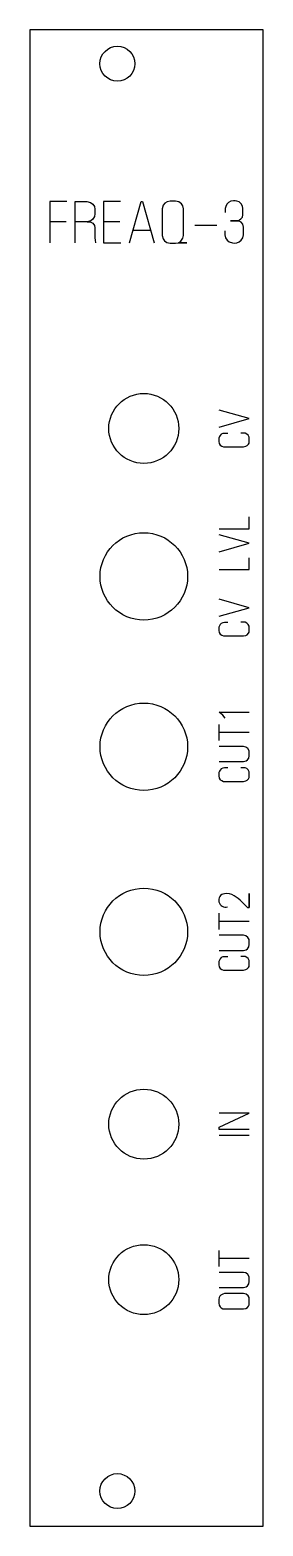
# Model space of a CAD drawing. Header units: millimetres. Extents: x 0 to 20, y 0 to 128.
import ezdxf

# ---------------------------------------------------------------- set-up
doc = ezdxf.new("R2010")
doc.units = ezdxf.units.MM
doc.layers.add('Contour', color=7, linetype='CONTINUOUS')
doc.layers.add('Engraving', color=7, linetype='CONTINUOUS')

msp = doc.modelspace()

# ---------------------------------------------------------------- linework, layer by layer
at = {"layer": 'Contour', "color": 7, "linetype": 'CONTINUOUS'}
for p, q in [((19.98, 128.4), (0, 128.4)), ((0, 128.4), (0, 128.4)), ((0, 128.4), (0, 0)), ((19.98, 0), (19.98, 128.4)), ((19.98, 128.4), (19.98, 128.4)), ((0, 0), (0, 0)), ((0, 0), (19.98, 0)), ((19.98, 0), (19.98, 0))]:
    msp.add_line(p, q, dxfattribs=at)
for centre, radius in [((7.5, 125.5), 1.5), ((9.76, 94.2), 3), ((9.76, 81.5), 3.75), ((9.76, 66.88), 3.75), ((9.76, 51), 3.75), ((9.76, 34.49), 3), ((9.76, 21.15), 3), ((7.5, 3), 1.5)]:
    msp.add_circle(centre, radius, dxfattribs=at)
at = {"layer": 'Engraving', "color": 7, "linetype": 'CONTINUOUS'}
for p, q in [((3.15, 113.676), (1.696, 113.676)), ((1.696, 113.676), (1.696, 110.125)), ((3.877, 110.125), (3.877, 113.676)), ((3.877, 113.676), (4.884, 113.676)), ((4.884, 113.676), (5.192, 113.592)), ((5.192, 113.592), (5.387, 113.452)), ((5.387, 113.452), (5.527, 113.257)), ((5.527, 113.257), (5.555, 113.005)), ((5.555, 113.005), (5.555, 112.613)), ((7.764, 113.676), (6.31, 113.676)), ((6.31, 113.676), (6.31, 110.125)), ((8.519, 110.125), (9.525, 113.676)), ((9.525, 113.676), (9.637, 113.676)), ((9.637, 113.676), (10.644, 110.125)), ((11.427, 113.368), (11.343, 113.033)), ((11.343, 113.033), (11.343, 111.831)), ((11.567, 113.536), (11.427, 113.368)), ((11.762, 113.648), (11.567, 113.536)), ((12.014, 113.704), (11.762, 113.648)), ((12.489, 113.704), (12.014, 113.704)), ((12.769, 113.648), (12.489, 113.704)), ((12.993, 113.48), (12.769, 113.648)), ((13.104, 113.313), (12.993, 113.48)), ((13.16, 113.033), (13.104, 113.313)), ((13.16, 110.768), (13.16, 113.033)), ((16.795, 113.257), (16.739, 113.061)), ((16.739, 113.061), (16.739, 112.725)), ((16.879, 113.452), (16.795, 113.257)), ((17.019, 113.592), (16.879, 113.452)), ((17.215, 113.704), (17.019, 113.592)), ((17.438, 113.732), (17.215, 113.704)), ((17.578, 113.732), (17.438, 113.732)), ((17.746, 113.704), (17.578, 113.732)), ((17.942, 113.648), (17.746, 113.704)), ((18.109, 113.48), (17.942, 113.648)), ((18.221, 113.285), (18.109, 113.48)), ((18.249, 113.061), (18.221, 113.285)), ((18.249, 112.53), (18.249, 113.061)), ((3.095, 111.942), (1.696, 111.942)), ((4.912, 111.942), (3.877, 111.942)), ((5.22, 112.026), (4.912, 111.942)), ((4.912, 111.942), (5.164, 111.942)), ((5.164, 111.942), (5.387, 111.803)), ((5.387, 112.166), (5.22, 112.026)), ((5.527, 112.39), (5.387, 112.166)), ((5.387, 111.803), (5.527, 111.607)), ((5.555, 112.613), (5.527, 112.39)), ((7.708, 111.942), (6.31, 111.942)), ((11.343, 111.831), (11.343, 110.768)), ((17.858, 112.026), (17.187, 112.026)), ((17.187, 112.026), (17.858, 112.026)), ((17.858, 112.026), (18.081, 112.194)), ((18.109, 111.914), (17.858, 112.026)), ((18.081, 112.194), (18.221, 112.334)), ((18.249, 111.719), (18.109, 111.914)), ((18.221, 112.334), (18.249, 112.53)), ((18.305, 111.467), (18.249, 111.719)), ((5.527, 111.607), (5.555, 111.411)), ((5.555, 111.411), (5.555, 110.544)), ((5.555, 110.544), (5.583, 110.349)), ((8.826, 111.215), (10.336, 111.215)), ((11.343, 110.768), (11.427, 110.461)), ((11.427, 110.461), (11.539, 110.293)), ((12.937, 110.265), (13.104, 110.516)), ((13.104, 110.516), (13.16, 110.768)), ((14.139, 111.635), (16.012, 111.635)), ((16.711, 111.16), (16.711, 110.824)), ((16.711, 110.824), (16.767, 110.544)), ((16.767, 110.544), (16.907, 110.349)), ((18.109, 110.349), (18.249, 110.544)), ((18.249, 110.544), (18.305, 110.824)), ((18.305, 110.824), (18.305, 111.467)), ((5.583, 110.349), (5.611, 110.125)), ((6.31, 110.125), (7.792, 110.125)), ((11.539, 110.293), (11.734, 110.153)), ((11.734, 110.153), (12.014, 110.097)), ((12.014, 110.097), (12.489, 110.097)), ((12.489, 110.097), (12.741, 110.125)), ((12.741, 110.125), (12.937, 110.265)), ((12.741, 110.125), (13.44, 110.125)), ((13.44, 110.125), (12.741, 110.125)), ((16.907, 110.349), (17.075, 110.209)), ((17.075, 110.209), (17.354, 110.125)), ((17.354, 110.125), (17.494, 110.097)), ((17.494, 110.097), (17.746, 110.125)), ((17.746, 110.125), (17.942, 110.209)), ((17.942, 110.209), (18.109, 110.349)), ((18.781, 95.048), (16.218, 95.775)), ((16.218, 94.322), (18.781, 95.048)), ((16.521, 93.756), (16.379, 93.696)), ((16.662, 93.777), (16.521, 93.756)), ((16.965, 93.777), (16.662, 93.777)), ((18.317, 93.797), (18.075, 93.797)), ((18.438, 93.797), (18.317, 93.797)), ((18.599, 93.716), (18.438, 93.797)), ((16.238, 93.494), (16.198, 93.373)), ((16.198, 93.373), (16.198, 93.091)), ((16.198, 93.091), (16.218, 92.909)), ((16.218, 92.909), (16.319, 92.768)), ((16.299, 93.595), (16.238, 93.494)), ((16.379, 93.696), (16.299, 93.595)), ((16.319, 92.768), (16.44, 92.687)), ((16.44, 92.687), (16.601, 92.626)), ((16.601, 92.626), (18.317, 92.626)), ((18.317, 92.626), (18.498, 92.667)), ((18.498, 92.667), (18.62, 92.727)), ((18.7, 93.615), (18.599, 93.716)), ((18.62, 92.727), (18.72, 92.848)), ((18.781, 93.454), (18.7, 93.615)), ((18.72, 92.848), (18.781, 92.949)), ((18.801, 93.313), (18.781, 93.454)), ((18.781, 92.949), (18.801, 93.111)), ((18.801, 93.111), (18.801, 93.313)), ((18.781, 85.597), (18.781, 86.606)), ((16.218, 85.597), (18.781, 85.597)), ((18.781, 84.346), (16.218, 85.072)), ((16.218, 83.619), (18.781, 84.346)), ((18.781, 82.085), (18.781, 83.094)), ((16.218, 82.085), (18.781, 82.085)), ((18.781, 78.816), (16.218, 79.543)), ((16.218, 78.09), (18.781, 78.816)), ((16.238, 77.262), (16.198, 77.141)), ((16.198, 77.141), (16.198, 76.859)), ((16.299, 77.363), (16.238, 77.262)), ((16.379, 77.464), (16.299, 77.363)), ((16.521, 77.524), (16.379, 77.464)), ((16.662, 77.545), (16.521, 77.524)), ((16.965, 77.545), (16.662, 77.545)), ((18.317, 77.565), (18.075, 77.565)), ((18.438, 77.565), (18.317, 77.565)), ((18.599, 77.484), (18.438, 77.565)), ((18.7, 77.383), (18.599, 77.484)), ((18.781, 77.222), (18.7, 77.383)), ((18.801, 77.081), (18.781, 77.222)), ((18.801, 76.879), (18.801, 77.081)), ((16.198, 76.859), (16.218, 76.677)), ((16.218, 76.677), (16.319, 76.536)), ((16.319, 76.536), (16.44, 76.455)), ((16.44, 76.455), (16.601, 76.394)), ((16.601, 76.394), (18.317, 76.394)), ((18.317, 76.394), (18.498, 76.435)), ((18.498, 76.435), (18.62, 76.495)), ((18.62, 76.495), (18.72, 76.616)), ((18.72, 76.616), (18.781, 76.717)), ((18.781, 76.717), (18.801, 76.879)), ((16.541, 69.584), (16.218, 69.847)), ((16.218, 69.847), (18.781, 69.847)), ((16.723, 69.322), (16.541, 69.584)), ((16.218, 67.405), (16.218, 68.797)), ((18.781, 68.091), (16.218, 68.091)), ((18.297, 66.9), (16.218, 66.9)), ((18.498, 66.86), (18.297, 66.9)), ((18.68, 66.719), (18.498, 66.86)), ((16.218, 65.609), (18.297, 65.609)), ((18.297, 65.609), (18.539, 65.669)), ((18.539, 65.669), (18.66, 65.75)), ((18.66, 65.75), (18.761, 65.911)), ((18.781, 66.537), (18.68, 66.719)), ((18.761, 65.911), (18.801, 66.113)), ((18.801, 66.375), (18.781, 66.537)), ((18.801, 66.113), (18.801, 66.375)), ((16.238, 64.781), (16.198, 64.66)), ((16.198, 64.66), (16.198, 64.378)), ((16.198, 64.378), (16.218, 64.196)), ((16.299, 64.882), (16.238, 64.781)), ((16.379, 64.983), (16.299, 64.882)), ((16.521, 65.043), (16.379, 64.983)), ((16.662, 65.064), (16.521, 65.043)), ((16.965, 65.064), (16.662, 65.064)), ((18.317, 65.084), (18.075, 65.084)), ((18.438, 65.084), (18.317, 65.084)), ((18.599, 65.003), (18.438, 65.084)), ((18.7, 64.902), (18.599, 65.003)), ((18.781, 64.741), (18.7, 64.902)), ((18.72, 64.135), (18.781, 64.236)), ((18.801, 64.6), (18.781, 64.741)), ((18.781, 64.236), (18.801, 64.398)), ((18.801, 64.398), (18.801, 64.6)), ((16.218, 64.196), (16.319, 64.055)), ((16.319, 64.055), (16.44, 63.974)), ((16.44, 63.974), (16.601, 63.913)), ((16.601, 63.913), (18.317, 63.913)), ((18.317, 63.913), (18.498, 63.954)), ((18.498, 63.954), (18.62, 64.014)), ((18.62, 64.014), (18.72, 64.135)), ((18.781, 53.1), (18.781, 54.29)), ((18.781, 54.29), (18.781, 53.1)), ((18.155, 53.564), (18.64, 53.1)), ((18.64, 53.1), (18.781, 53.1)), ((16.218, 51.203), (16.218, 52.595)), ((18.781, 51.889), (16.218, 51.889)), ((18.297, 50.698), (16.218, 50.698)), ((18.498, 50.658), (18.297, 50.698)), ((18.68, 50.517), (18.498, 50.658)), ((18.781, 50.335), (18.68, 50.517)), ((18.801, 50.173), (18.781, 50.335)), ((18.801, 49.911), (18.801, 50.173)), ((16.218, 49.407), (18.297, 49.407)), ((16.521, 48.841), (16.379, 48.781)), ((16.662, 48.862), (16.521, 48.841)), ((16.965, 48.862), (16.662, 48.862)), ((18.317, 48.882), (18.075, 48.882)), ((18.297, 49.407), (18.539, 49.467)), ((18.438, 48.882), (18.317, 48.882)), ((18.599, 48.801), (18.438, 48.882)), ((18.539, 49.467), (18.66, 49.548)), ((18.7, 48.7), (18.599, 48.801)), ((18.66, 49.548), (18.761, 49.709)), ((18.761, 49.709), (18.801, 49.911)), ((16.238, 48.579), (16.198, 48.458)), ((16.198, 48.458), (16.198, 48.176)), ((16.198, 48.176), (16.218, 47.994)), ((16.218, 47.994), (16.319, 47.853)), ((16.299, 48.68), (16.238, 48.579)), ((16.379, 48.781), (16.299, 48.68)), ((16.319, 47.853), (16.44, 47.772)), ((16.44, 47.772), (16.601, 47.711)), ((16.601, 47.711), (18.317, 47.711)), ((18.317, 47.711), (18.498, 47.752)), ((18.498, 47.752), (18.62, 47.812)), ((18.62, 47.812), (18.72, 47.933)), ((18.781, 48.539), (18.7, 48.7)), ((18.72, 47.933), (18.781, 48.034)), ((18.801, 48.398), (18.781, 48.539)), ((18.781, 48.034), (18.801, 48.196)), ((18.801, 48.196), (18.801, 48.398)), ((16.218, 34.229), (18.781, 35.439)), ((18.781, 35.439), (16.218, 35.439)), ((16.218, 34.047), (16.218, 34.229)), ((18.781, 34.047), (16.218, 34.047)), ((16.218, 33.542), (18.781, 33.542)), ((16.218, 22.271), (16.218, 23.663)), ((18.781, 22.957), (16.218, 22.957)), ((18.297, 21.766), (16.218, 21.766)), ((18.498, 21.726), (18.297, 21.766)), ((18.68, 21.585), (18.498, 21.726)), ((18.539, 20.535), (18.66, 20.616)), ((18.66, 20.616), (18.761, 20.777)), ((18.781, 21.403), (18.68, 21.585)), ((18.761, 20.777), (18.801, 20.979)), ((18.801, 21.242), (18.781, 21.403)), ((18.801, 20.979), (18.801, 21.242)), ((16.218, 19.627), (16.198, 19.445)), ((16.198, 19.445), (16.198, 19.123)), ((16.218, 20.475), (18.297, 20.475)), ((16.279, 19.728), (16.218, 19.627)), ((16.359, 19.829), (16.279, 19.728)), ((16.521, 19.91), (16.359, 19.829)), ((16.682, 19.95), (16.521, 19.91)), ((18.317, 19.95), (16.682, 19.95)), ((18.297, 20.475), (18.539, 20.535)), ((18.539, 19.889), (18.317, 19.95)), ((18.7, 19.768), (18.539, 19.889)), ((18.781, 19.627), (18.7, 19.768)), ((18.801, 19.445), (18.781, 19.627)), ((18.801, 19.123), (18.801, 19.445)), ((16.198, 19.123), (16.218, 18.961)), ((16.218, 18.961), (16.299, 18.82)), ((16.299, 18.82), (16.4, 18.719)), ((16.4, 18.719), (16.521, 18.658)), ((16.521, 18.658), (16.682, 18.638)), ((16.682, 18.638), (17.489, 18.638)), ((17.489, 18.638), (18.317, 18.638)), ((18.317, 18.638), (18.519, 18.679)), ((18.519, 18.679), (18.64, 18.759)), ((18.64, 18.759), (18.72, 18.86)), ((18.72, 18.86), (18.801, 19.001)), ((18.801, 19.001), (18.801, 19.123))]:
    msp.add_line(p, q, dxfattribs=at)
for centre, radius, start, end in [((16.728, 53.721), 0.553, 96.85512, -163.49932), ((16.844, 53.048), 1.235, 417.39013, 98.47114), ((15.989, 51.561), 2.95, 402.76098, 58.9663), ((16.77, 53.703), 0.59, 193.65853, -72.73294)]:
    msp.add_arc(centre, radius, start, end, dxfattribs=at)

doc.saveas('drawing.dxf')
